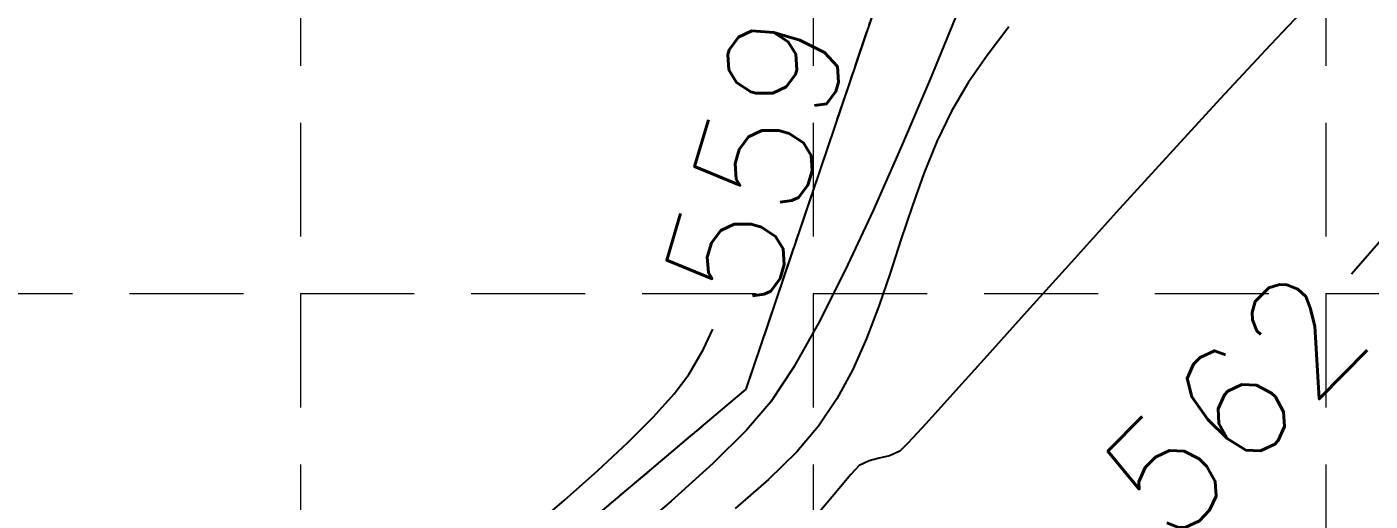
# Model space of a CAD drawing. Header units: inches. Extents: x 2547543 to 2548696, y 7125653 to 7126375.
# Drawn here: x 2548019.98 to 2548067.14, y 7125809.09 to 7125825.75 of the extents above; entities that cross this region are included whole.
import ezdxf

# ---------------------------------------------------------------- set-up
doc = ezdxf.new("R2010")
doc.units = ezdxf.units.IN
doc.header["$MEASUREMENT"] = 0
doc.linetypes.add('CENTER', pattern=[2, 1.25, -0.25, 0.25, -0.25])
doc.linetypes.add('HIDDEN', pattern=[0.375, 0.25, -0.125])
for name, color, linetype in [('CONT-MJR', 6, 'Continuous'), ('CONT-MNR', 14, 'Continuous'), ('GRID', 254, 'HIDDEN'), ('V-AREA', 6, 'Continuous'), ('V-CREEK-CNTR-E', 2, 'CENTER')]:
    doc.layers.add(name, color=color, linetype=linetype)
doc.styles.add('L80', font='simplex', dxfattribs={"height": 3.2})

msp = doc.modelspace()

# ---------------------------------------------------------------- linework, layer by layer
at = {"layer": 'CONT-MJR', "color": 35, "elevation": 560}
for points in [[(2548054.448372341, 7125825.745272516), (2548053.688017622, 7125824.736480961)], [(2548053.688017622, 7125824.736480961), (2548053.03705462, 7125823.799468177)], [(2548052.439078048, 7125822.786918637), (2548051.922013217, 7125821.71293844)], [(2548051.466862478, 7125820.59226491), (2548051.054628184, 7125819.439635384)], [(2548049.454902497, 7125814.804303933), (2548048.972285708, 7125813.712954393)], [(2548048.418599477, 7125812.678072844), (2548047.774846156, 7125811.714396618)], [(2548047.774846156, 7125811.714396618), (2548047.006183396, 7125810.820387649)], [(2548047.006183396, 7125810.820387649), (2548046.010935389, 7125809.848417236)]]:
    msp.add_lwpolyline(points, dxfattribs=at)
at = {"layer": 'CONT-MJR', "color": 35, "extrusion": (0.861056171090631, -0.5085098526348748, 0), "elevation": -1429534.818347542}
msp.add_lwpolyline([(7431444.631015055, 560), (7431443.455076044, 560)], dxfattribs=at)
at = {"layer": 'CONT-MJR', "color": 35, "extrusion": (0.9265019980898375, -0.3762898451134959, 0), "elevation": -320599.1516860961}
msp.add_lwpolyline([(7560894.118144913, 560), (7560892.908570046, 560)], dxfattribs=at)
at = {"layer": 'CONT-MJR', "color": 35, "extrusion": (0.9490802155558626, -0.315034513094101, 0), "elevation": 173425.786611849}
msp.add_lwpolyline([(7565698.27311501, 560.0000000000005), (7565697.040502448, 560.0000000000005)], dxfattribs=at)
at = {"layer": 'CONT-MJR', "color": 35, "extrusion": (0.9504635266208167, -0.3108361056304755, 0), "elevation": 206867.6219009343}
msp.add_lwpolyline([(7564856.508826754, 560), (7564855.275397491, 560)], dxfattribs=at)
at = {"layer": 'CONT-MJR', "color": 35, "extrusion": (0.9460131369336786, -0.3241282844012557, 0), "elevation": 100810.1704522362}
msp.add_lwpolyline([(7567011.752352022, 560.0000000000009), (7567010.52607568, 560.0000000000009)], dxfattribs=at)
at = {"layer": 'CONT-MJR', "color": 35, "extrusion": (0.9347905611817794, -0.355199390097244, 0), "elevation": -149192.4925674372}
msp.add_lwpolyline([(7566211.244233686, 560.0000000000009), (7566210.032111689, 560.0000000000009)], dxfattribs=at)
at = {"layer": 'CONT-MJR', "color": 35, "extrusion": (0.8817332781827256, -0.4717482656514431, 0), "elevation": -1114890.687137903}
msp.add_lwpolyline([(7485104.768313424, 560.0000000000009), (7485103.594623404, 560.0000000000009)], dxfattribs=at)
at = {"layer": 'CONT-MJR', "color": 35, "extrusion": (-0.6592891917946716, 0.7518894610132056, 0), "elevation": 3677922.1310038}
msp.add_lwpolyline([(-6613818.357644571, 560), (-6613816.805154091, 560)], dxfattribs=at)
at = {"layer": 'CONT-MNR', "color": 35}
for points, elevation in [([(2548065.324899862, 7125826.902323515), (2548063.633132697, 7125825.11161365)], 561), ([(2548063.633132697, 7125825.11161365), (2548061.873683715, 7125823.218182489)], 561), ([(2548067.747016953, 7125818.51575415), (2548066.476315753, 7125817.058195896)], 562), ([(2548048.712645861, 7125817.202046066), (2548047.775329456, 7125815.341281027)], 559), ([(2548046.897043306, 7125813.776408829), (2548046.096823898, 7125812.572097749)], 559), ([(2548046.096823898, 7125812.572097749), (2548045.247660479, 7125811.585385505)], 559), ([(2548041.07312726, 7125811.14189788), (2548041.977827296, 7125812.044956528)], 559), ([(2548040.021242032, 7125810.160616845), (2548041.07312726, 7125811.14189788)], 559), ([(2548050.909692647, 7125811.127322699), (2548050.621662139, 7125810.842358424)], 561), ([(2548038.852560498, 7125809.120438498), (2548040.021242032, 7125810.160616845)], 559), ([(2548044.064711887, 7125810.413776928), (2548042.596683307, 7125809.086455465)], 559), ([(2548049.196837681, 7125810.334568514), (2548048.911445856, 7125810.023964776)], 561), ([(2548037.597471547, 7125808.040687915), (2548038.852560498, 7125809.120438498)], 559)]:
    msp.add_lwpolyline(points, dxfattribs=dict(at, elevation=elevation))
at = {"layer": 'CONT-MNR', "color": 35, "extrusion": (0.9252472228587876, -0.3793647012995559, 0), "elevation": -345708.3118707356}
msp.add_lwpolyline([(7559792.245133846, 559.0000000000009), (7559789.653768447, 559.0000000000009)], dxfattribs=at)
at = {"layer": 'CONT-MNR', "color": 35, "extrusion": (0.9207511048784364, -0.3901504874598248, 0), "elevation": -434022.2658233833}
msp.add_lwpolyline([(7555233.849384846, 559.0000000000009), (7555231.285788787, 559.0000000000009)], dxfattribs=at)
at = {"layer": 'CONT-MNR', "color": 35, "extrusion": (0.7366456498762822, -0.6762789265668048, 0), "elevation": -2942025.38203255}
msp.add_lwpolyline([(6972407.224222164, 561), (6972404.590846824, 561)], dxfattribs=at)
at = {"layer": 'CONT-MNR', "color": 35, "extrusion": (0.9146408890930019, -0.4042672927645313, 0), "elevation": -550185.2408545297}
msp.add_lwpolyline([(7547661.313926188, 559.0000000000009), (7547658.844600882, 559.0000000000009)], dxfattribs=at)
at = {"layer": 'CONT-MNR', "color": 35, "extrusion": (0.7396434710315771, -0.6729989121539206, 0), "elevation": -2911013.95708491}
msp.add_lwpolyline([(6985408.85479458, 561), (6985406.245415976, 561)], dxfattribs=at)
at = {"layer": 'CONT-MNR', "color": 35, "extrusion": (0.9060090743711495, -0.4232582629519867, 0), "elevation": -707505.7554545281}
msp.add_lwpolyline([(7534540.028411477, 559.0000000000009), (7534537.719395305, 559.0000000000009)], dxfattribs=at)
at = {"layer": 'CONT-MNR', "color": 35, "extrusion": (0.7417869778279954, -0.6706355787794211, 0), "elevation": -2888711.49003606}
msp.add_lwpolyline([(6994658.576311881, 561.0000000000009), (6994656.063640055, 561.0000000000009)], dxfattribs=at)
at = {"layer": 'CONT-MNR', "color": 35, "extrusion": (0.7431800264154415, -0.6690915096884311, 0), "elevation": -2874159.168791066}
msp.add_lwpolyline([(7000648.298103343, 561), (7000645.954880166, 561)], dxfattribs=at)
at = {"layer": 'CONT-MNR', "color": 35, "extrusion": (0.7437924798714376, -0.6684106124880853, 0), "elevation": -2867746.655659357}
msp.add_lwpolyline([(7003275.221785898, 561.0000000000009), (7003273.120772293, 561.0000000000009)], dxfattribs=at)
at = {"layer": 'CONT-MNR', "color": 35, "extrusion": (0.8720405349123217, -0.4894336578841224, 0), "elevation": -1265612.92290952}
msp.add_lwpolyline([(7461100.165040132, 559.0000000000009), (7461098.370545343, 559.0000000000009)], dxfattribs=at)
at = {"layer": 'CONT-MNR', "color": 35, "extrusion": (0.9099290714021787, -0.4147638906862179, 0), "elevation": -636991.4416397908}
msp.add_lwpolyline([(7540822.232899921, 559.0000000000009), (7540823.013113268, 559.0000000000009)], dxfattribs=at)
at = {"layer": 'CONT-MNR', "color": 35, "extrusion": (0.8642255133708607, -0.5031046233527101, 0), "elevation": -1382945.773220744}
msp.add_lwpolyline([(7440242.190574641, 559), (7440243.21062497, 559)], dxfattribs=at)
at = {"layer": 'CONT-MNR', "color": 35, "extrusion": (0.7433849408050714, -0.6688638350099672, 0), "elevation": -2872014.666550169}
msp.add_lwpolyline([(7001523.908428636, 561.0000000000009), (7001522.122393518, 561.0000000000009)], dxfattribs=at)
at = {"layer": 'CONT-MNR', "color": 35, "extrusion": (0.7985036589738951, -0.6019899555684476, 0), "elevation": -2255046.338115219}
msp.add_lwpolyline([(7223883.749002984, 559), (7223884.611414362, 559)], dxfattribs=at)
at = {"layer": 'CONT-MNR', "color": 35, "extrusion": (0.7423008778297568, -0.6700667181506424, 0), "elevation": -2883355.694234069}
msp.add_lwpolyline([(6996854.662013897, 559), (6996855.747168457, 559)], dxfattribs=at)
at = {"layer": 'CONT-MNR', "color": 35, "extrusion": (0.7411999890499372, -0.6712842737859818, 0), "elevation": -2894829.632038015}
msp.add_lwpolyline([(6992119.970132073, 561), (6992118.571835866, 561)], dxfattribs=at)
at = {"layer": 'CONT-MNR', "color": 35, "extrusion": (-0.7036930535659469, 0.7105041072105309, 0), "elevation": 3269876.657674386}
msp.add_lwpolyline([(-6824780.727476574, 559.0000000000009), (-6824779.062533924, 559.0000000000009)], dxfattribs=at)
at = {"layer": 'CONT-MNR', "color": 35, "extrusion": (0.7344779917642721, -0.6786325070418614, 0), "elevation": -2964319.754977616}
msp.add_lwpolyline([(6962942.56125863, 561.0000000000009), (6962941.623402499, 561.0000000000009)], dxfattribs=at)
at = {"layer": 'CONT-MNR', "color": 35, "extrusion": (0.4351483423615469, -0.9003587730121798, 0), "elevation": -5307006.46529003}
msp.add_lwpolyline([(5394943.400674842, 561), (5394943.003509715, 561)], dxfattribs=at)
at = {"layer": 'CONT-MNR', "color": 35, "extrusion": (0.2318169570936338, -0.9727594247314433, 0), "elevation": -6341018.235686646}
msp.add_lwpolyline([(4130523.289036513, 561), (4130522.927403341, 561)], dxfattribs=at)
at = {"layer": 'CONT-MNR', "color": 35, "extrusion": (0.2272659910231898, -0.9738327214281967, 0), "elevation": -6360262.433324866}
msp.add_lwpolyline([(4100829.143153883, 561.0000000000009), (4100828.780358926, 561.0000000000009)], dxfattribs=at)
at = {"layer": 'CONT-MNR', "color": 35, "extrusion": (0.4222221068413923, -0.9064924117136426, 0), "elevation": -5383650.154088004}
msp.add_lwpolyline([(5318463.42001277, 561.0000000000009), (5318463.020506199, 561.0000000000009)], dxfattribs=at)
at = {"layer": 'CONT-MNR', "color": 35, "extrusion": (0.7623687612281426, -0.6471428527794058, 0), "elevation": -2668864.135104958}
msp.add_lwpolyline([(7081446.602291641, 561.0000000000009), (7081445.574308852, 561.0000000000009)], dxfattribs=at)
at = {"layer": 'CONT-MNR', "color": 35, "extrusion": (0.6489711717887349, -0.7608129981717954, 0), "elevation": -3767801.985728828}
msp.add_lwpolyline([(6563028.600231891, 559), (6563026.359992315, 559)], dxfattribs=at)
at = {"layer": 'CONT-MNR', "color": 35, "extrusion": (0.7677395289036675, -0.6407620586136282, 0), "elevation": -2609710.837921906}
msp.add_lwpolyline([(7103458.068854977, 561), (7103456.507144318, 561)], dxfattribs=at)
at = {"layer": 'GRID', "color": 252, "linetype": 'HIDDEN', "lineweight": 0, "ltscale": 16}
for p, q in [((2548029.583313596, 7126356.376313465), (2548029.583313596, 7125726.296813901)), ((2548047.583313595, 7126356.376313465), (2548047.583313595, 7125726.296813901)), ((2548065.583313595, 7126356.376313465), (2548065.583313595, 7125726.296813901)), ((2547561.583313602, 7125816.376313472), (2548677.583313586, 7125816.376313472))]:
    msp.add_line(p, q, dxfattribs=at)
at = {"layer": 'V-AREA', "color": 5}
for p, q in [((2548045.2313, 7125813.014499999), (2548055.046, 7125842.0697)), ((2548014.8493, 7125787.375900001), (2548045.2313, 7125813.014499999))]:
    msp.add_line(p, q, dxfattribs=at)
at = {"layer": 'V-CREEK-CNTR-E', "color": 5}
for p, q in [((2548045.2313, 7125813.0145), (2548055.046, 7125842.0697)), ((2548014.8493, 7125787.3759), (2548045.2313, 7125813.0145))]:
    msp.add_line(p, q, dxfattribs=at)

# ---------------------------------------------------------------- texts
at = {"layer": 'CONT-MNR', "color": 35, "char_height": 4, "attachment_point": 1, "style": 'L80'}
for s, insert, width, rotation in [('\\Fsimplex.shx;\\W1.0000000000;\\T1.0000000000;\\o\\l559', (2548042.199905864, 7125816.725914963, 559), 15.04761904761905, 73.47269841481082), ('\\Fsimplex.shx;\\W1.0000000000;\\T1.0000000000;\\o\\l562', (2548057.328297713, 7125810.225520127, 562), 15.04761904761904, 45.48762501701987)]:
    msp.add_mtext(s, dxfattribs=dict(at, insert=insert, width=width, rotation=rotation))

doc.saveas('drawing.dxf')
